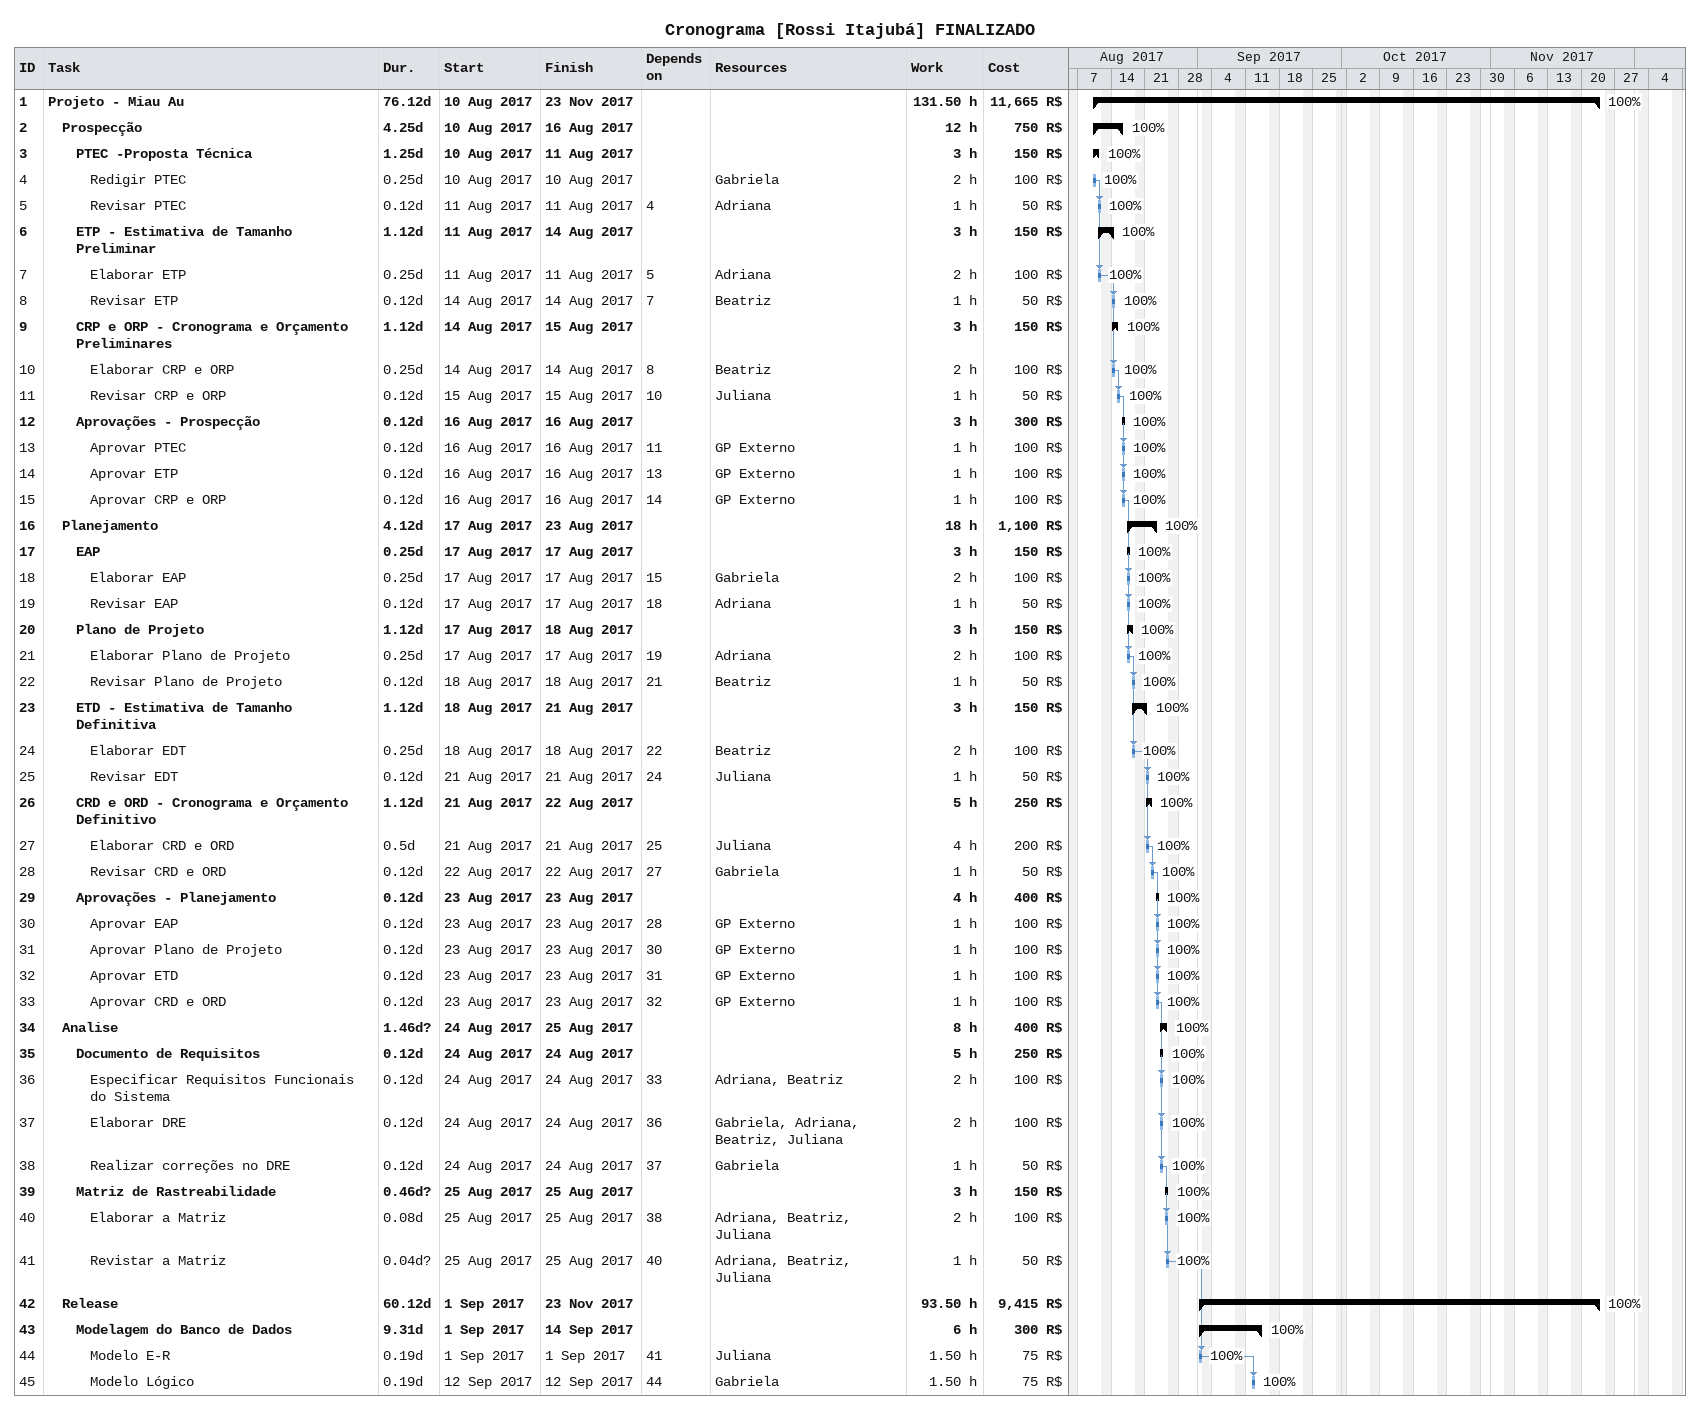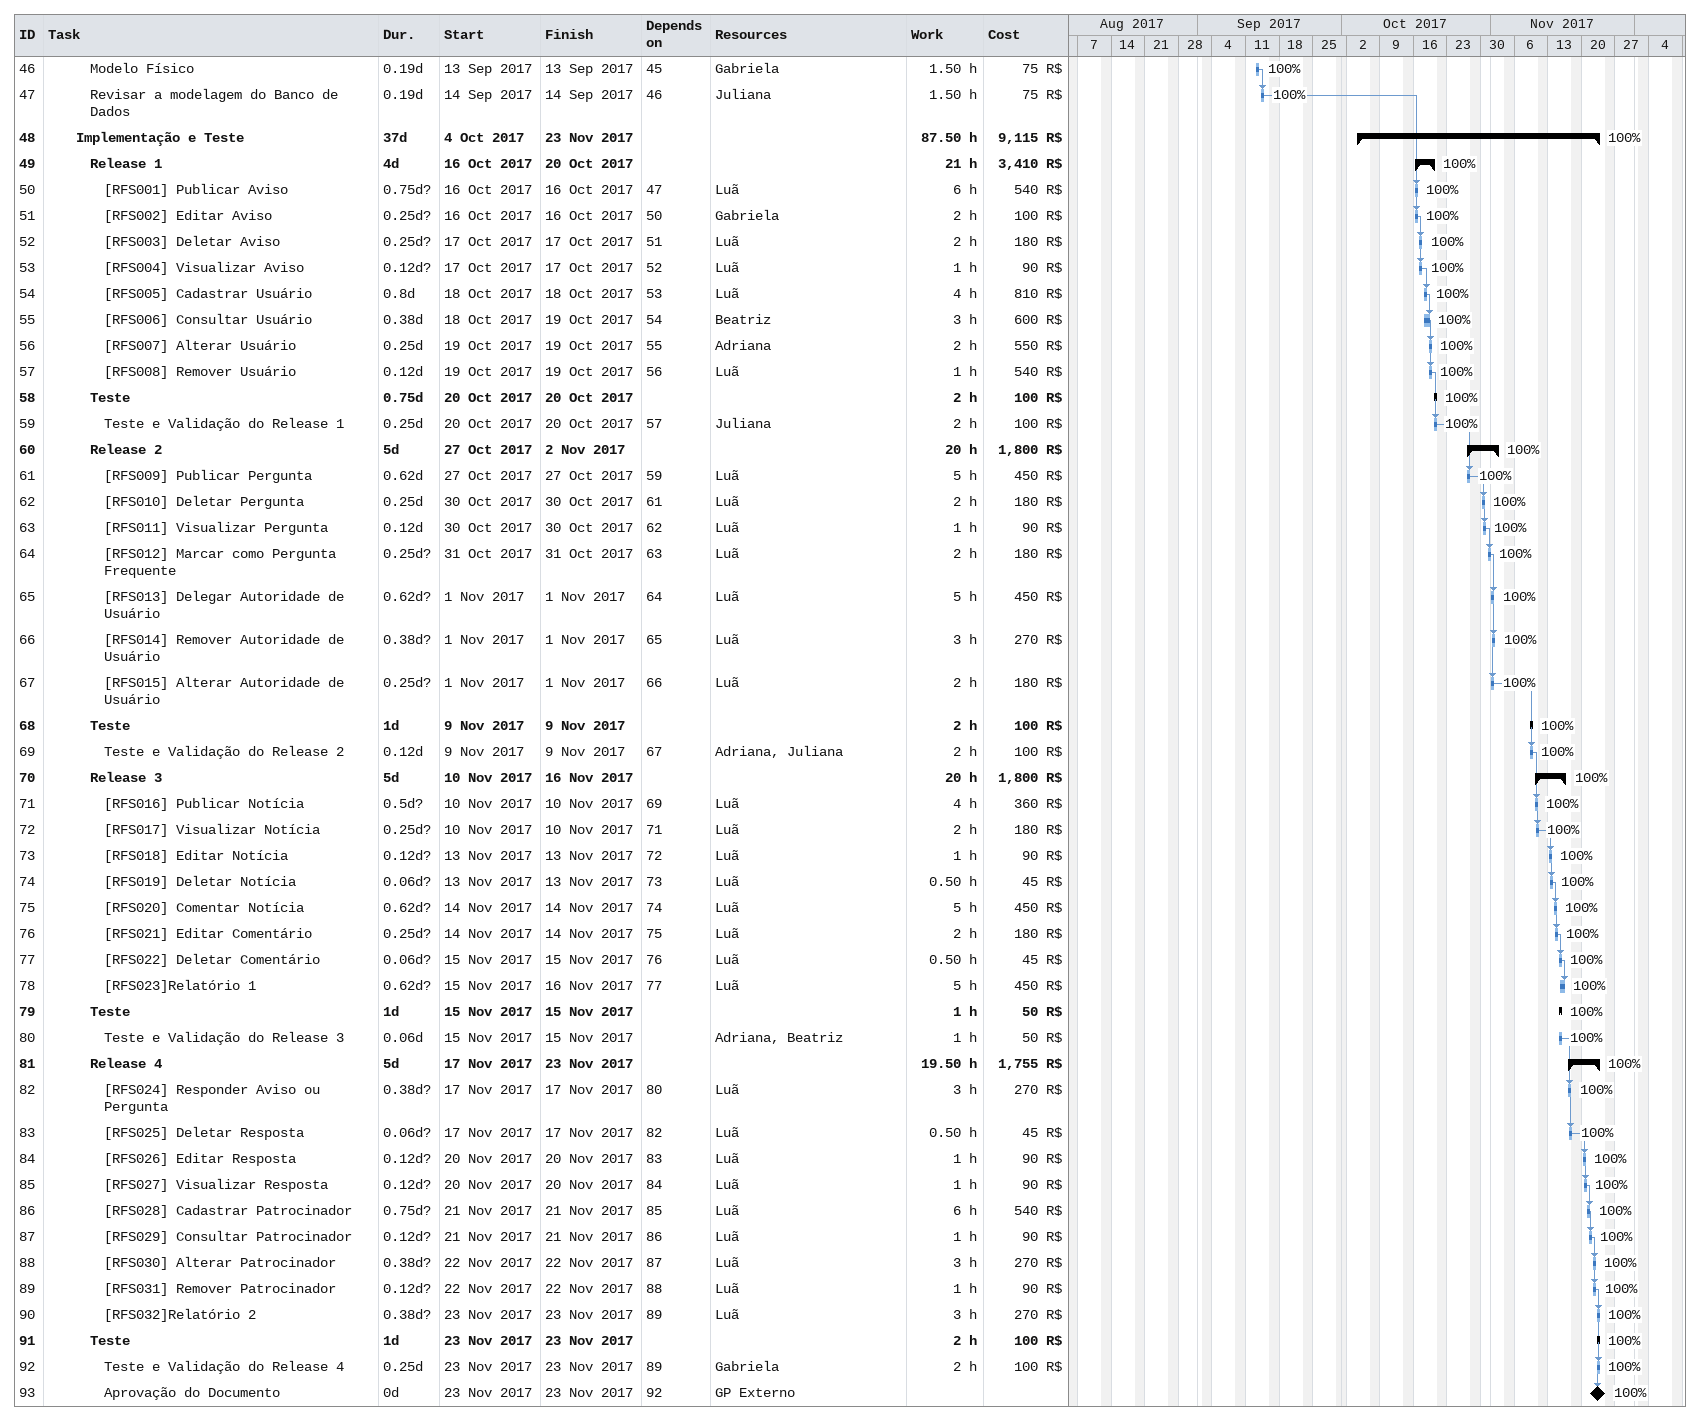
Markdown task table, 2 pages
Cronograma [Rossi Itajubá] FINALIZADO

| ID | Level | Task | Duration | Start | Finish | Predecessors | Resources | % complete | Work (h) | Cost (R$) |
|---|---|---|---|---|---|---|---|---|---|---|
| 1 | 1 | **Projeto - Miau Au** | 76.12d | 2017-08-10 | 2017-11-23 |  |  | 100 | 131.50 | 11665 |
| 2 | 2 | **Prospecção** | 4.25d | 2017-08-10 | 2017-08-16 |  |  | 100 | 12 | 750 |
| 3 | 3 | **PTEC -Proposta Técnica** | 1.25d | 2017-08-10 | 2017-08-11 |  |  | 100 | 3 | 150 |
| 4 | 4 | Redigir PTEC | 0.25d | 2017-08-10 | 2017-08-10 |  | Gabriela | 100 | 2 | 100 |
| 5 | 4 | Revisar PTEC | 0.12d | 2017-08-11 | 2017-08-11 | 4 | Adriana | 100 | 1 | 50 |
| 6 | 3 | **ETP - Estimativa de Tamanho Preliminar** | 1.12d | 2017-08-11 | 2017-08-14 |  |  | 100 | 3 | 150 |
| 7 | 4 | Elaborar ETP | 0.25d | 2017-08-11 | 2017-08-11 | 5 | Adriana | 100 | 2 | 100 |
| 8 | 4 | Revisar ETP | 0.12d | 2017-08-14 | 2017-08-14 | 7 | Beatriz | 100 | 1 | 50 |
| 9 | 3 | **CRP e ORP - Cronograma e Orçamento Preliminares** | 1.12d | 2017-08-14 | 2017-08-15 |  |  | 100 | 3 | 150 |
| 10 | 4 | Elaborar CRP e ORP | 0.25d | 2017-08-14 | 2017-08-14 | 8 | Beatriz | 100 | 2 | 100 |
| 11 | 4 | Revisar CRP e ORP | 0.12d | 2017-08-15 | 2017-08-15 | 10 | Juliana | 100 | 1 | 50 |
| 12 | 3 | **Aprovações - Prospecção** | 0.12d | 2017-08-16 | 2017-08-16 |  |  | 100 | 3 | 300 |
| 13 | 4 | Aprovar PTEC | 0.12d | 2017-08-16 | 2017-08-16 | 11 | GP Externo | 100 | 1 | 100 |
| 14 | 4 | Aprovar ETP | 0.12d | 2017-08-16 | 2017-08-16 | 13 | GP Externo | 100 | 1 | 100 |
| 15 | 4 | Aprovar CRP e ORP | 0.12d | 2017-08-16 | 2017-08-16 | 14 | GP Externo | 100 | 1 | 100 |
| 16 | 2 | **Planejamento** | 4.12d | 2017-08-17 | 2017-08-23 |  |  | 100 | 18 | 1100 |
| 17 | 3 | **EAP** | 0.25d | 2017-08-17 | 2017-08-17 |  |  | 100 | 3 | 150 |
| 18 | 4 | Elaborar EAP | 0.25d | 2017-08-17 | 2017-08-17 | 15 | Gabriela | 100 | 2 | 100 |
| 19 | 4 | Revisar EAP | 0.12d | 2017-08-17 | 2017-08-17 | 18 | Adriana | 100 | 1 | 50 |
| 20 | 3 | **Plano de Projeto** | 1.12d | 2017-08-17 | 2017-08-18 |  |  | 100 | 3 | 150 |
| 21 | 4 | Elaborar Plano de Projeto | 0.25d | 2017-08-17 | 2017-08-17 | 19 | Adriana | 100 | 2 | 100 |
| 22 | 4 | Revisar Plano de Projeto | 0.12d | 2017-08-18 | 2017-08-18 | 21 | Beatriz | 100 | 1 | 50 |
| 23 | 3 | **ETD - Estimativa de Tamanho Definitiva** | 1.12d | 2017-08-18 | 2017-08-21 |  |  | 100 | 3 | 150 |
| 24 | 4 | Elaborar EDT | 0.25d | 2017-08-18 | 2017-08-18 | 22 | Beatriz | 100 | 2 | 100 |
| 25 | 4 | Revisar EDT | 0.12d | 2017-08-21 | 2017-08-21 | 24 | Juliana | 100 | 1 | 50 |
| 26 | 3 | **CRD e ORD - Cronograma e Orçamento Definitivo** | 1.12d | 2017-08-21 | 2017-08-22 |  |  | 100 | 5 | 250 |
| 27 | 4 | Elaborar CRD e ORD | 0.5d | 2017-08-21 | 2017-08-21 | 25 | Juliana | 100 | 4 | 200 |
| 28 | 4 | Revisar CRD e ORD | 0.12d | 2017-08-22 | 2017-08-22 | 27 | Gabriela | 100 | 1 | 50 |
| 29 | 3 | **Aprovações - Planejamento** | 0.12d | 2017-08-23 | 2017-08-23 |  |  | 100 | 4 | 400 |
| 30 | 4 | Aprovar EAP | 0.12d | 2017-08-23 | 2017-08-23 | 28 | GP Externo | 100 | 1 | 100 |
| 31 | 4 | Aprovar Plano de Projeto | 0.12d | 2017-08-23 | 2017-08-23 | 30 | GP Externo | 100 | 1 | 100 |
| 32 | 4 | Aprovar ETD | 0.12d | 2017-08-23 | 2017-08-23 | 31 | GP Externo | 100 | 1 | 100 |
| 33 | 4 | Aprovar CRD e ORD | 0.12d | 2017-08-23 | 2017-08-23 | 32 | GP Externo | 100 | 1 | 100 |
| 34 | 2 | **Analise** | 1.46d? | 2017-08-24 | 2017-08-25 |  |  | 100 | 8 | 400 |
| 35 | 3 | **Documento de Requisitos** | 0.12d | 2017-08-24 | 2017-08-24 |  |  | 100 | 5 | 250 |
| 36 | 4 | Especificar Requisitos Funcionais do Sistema | 0.12d | 2017-08-24 | 2017-08-24 | 33 | Adriana, Beatriz | 100 | 2 | 100 |
| 37 | 4 | Elaborar DRE | 0.12d | 2017-08-24 | 2017-08-24 | 36 | Gabriela, Adriana, Beatriz, Juliana | 100 | 2 | 100 |
| 38 | 4 | Realizar correções no DRE | 0.12d | 2017-08-24 | 2017-08-24 | 37 | Gabriela | 100 | 1 | 50 |
| 39 | 3 | **Matriz de Rastreabilidade** | 0.46d? | 2017-08-25 | 2017-08-25 |  |  | 100 | 3 | 150 |
| 40 | 4 | Elaborar a Matriz | 0.08d | 2017-08-25 | 2017-08-25 | 38 | Adriana, Beatriz, Juliana | 100 | 2 | 100 |
| 41 | 4 | Revistar a Matriz | 0.04d? | 2017-08-25 | 2017-08-25 | 40 | Adriana, Beatriz, Juliana | 100 | 1 | 50 |
| 42 | 2 | **Release** | 60.12d | 2017-09-01 | 2017-11-23 |  |  | 100 | 93.50 | 9415 |
| 43 | 3 | **Modelagem do Banco de Dados** | 9.31d | 2017-09-01 | 2017-09-14 |  |  | 100 | 6 | 300 |
| 44 | 4 | Modelo E-R | 0.19d | 2017-09-01 | 2017-09-01 | 41 | Juliana | 100 | 1.50 | 75 |
| 45 | 4 | Modelo Lógico | 0.19d | 2017-09-12 | 2017-09-12 | 44 | Gabriela | 100 | 1.50 | 75 |
| 46 | 4 | Modelo Físico | 0.19d | 2017-09-13 | 2017-09-13 | 45 | Gabriela | 100 | 1.50 | 75 |
| 47 | 4 | Revisar a modelagem do Banco de Dados | 0.19d | 2017-09-14 | 2017-09-14 | 46 | Juliana | 100 | 1.50 | 75 |
| 48 | 3 | **Implementação e Teste** | 37d | 2017-10-04 | 2017-11-23 |  |  | 100 | 87.50 | 9115 |
| 49 | 4 | **Release 1** | 4d | 2017-10-16 | 2017-10-20 |  |  | 100 | 21 | 3410 |
| 50 | 5 | [RFS001] Publicar Aviso | 0.75d? | 2017-10-16 | 2017-10-16 | 47 | Luã | 100 | 6 | 540 |
| 51 | 5 | [RFS002] Editar Aviso | 0.25d? | 2017-10-16 | 2017-10-16 | 50 | Gabriela | 100 | 2 | 100 |
| 52 | 5 | [RFS003] Deletar Aviso | 0.25d? | 2017-10-17 | 2017-10-17 | 51 | Luã | 100 | 2 | 180 |
| 53 | 5 | [RFS004] Visualizar Aviso | 0.12d? | 2017-10-17 | 2017-10-17 | 52 | Luã | 100 | 1 | 90 |
| 54 | 5 | [RFS005] Cadastrar Usuário | 0.8d | 2017-10-18 | 2017-10-18 | 53 | Luã | 100 | 4 | 810 |
| 55 | 5 | [RFS006] Consultar Usuário | 0.38d | 2017-10-18 | 2017-10-19 | 54 | Beatriz | 100 | 3 | 600 |
| 56 | 5 | [RFS007] Alterar Usuário | 0.25d | 2017-10-19 | 2017-10-19 | 55 | Adriana | 100 | 2 | 550 |
| 57 | 5 | [RFS008] Remover Usuário | 0.12d | 2017-10-19 | 2017-10-19 | 56 | Luã | 100 | 1 | 540 |
| 58 | 4 | **Teste** | 0.75d | 2017-10-20 | 2017-10-20 |  |  | 100 | 2 | 100 |
| 59 | 5 | Teste e Validação do Release 1 | 0.25d | 2017-10-20 | 2017-10-20 | 57 | Juliana | 100 | 2 | 100 |
| 60 | 4 | **Release 2** | 5d | 2017-10-27 | 2017-11-02 |  |  | 100 | 20 | 1800 |
| 61 | 5 | [RFS009] Publicar Pergunta | 0.62d | 2017-10-27 | 2017-10-27 | 59 | Luã | 100 | 5 | 450 |
| 62 | 5 | [RFS010] Deletar Pergunta | 0.25d | 2017-10-30 | 2017-10-30 | 61 | Luã | 100 | 2 | 180 |
| 63 | 5 | [RFS011] Visualizar Pergunta | 0.12d | 2017-10-30 | 2017-10-30 | 62 | Luã | 100 | 1 | 90 |
| 64 | 5 | [RFS012] Marcar como Pergunta Frequente | 0.25d? | 2017-10-31 | 2017-10-31 | 63 | Luã | 100 | 2 | 180 |
| 65 | 5 | [RFS013] Delegar Autoridade de Usuário | 0.62d? | 2017-11-01 | 2017-11-01 | 64 | Luã | 100 | 5 | 450 |
| 66 | 5 | [RFS014] Remover Autoridade de Usuário | 0.38d? | 2017-11-01 | 2017-11-01 | 65 | Luã | 100 | 3 | 270 |
| 67 | 5 | [RFS015] Alterar Autoridade de Usuário | 0.25d? | 2017-11-01 | 2017-11-01 | 66 | Luã | 100 | 2 | 180 |
| 68 | 4 | **Teste** | 1d | 2017-11-09 | 2017-11-09 |  |  | 100 | 2 | 100 |
| 69 | 5 | Teste e Validação do Release 2 | 0.12d | 2017-11-09 | 2017-11-09 | 67 | Adriana, Juliana | 100 | 2 | 100 |
| 70 | 4 | **Release 3** | 5d | 2017-11-10 | 2017-11-16 |  |  | 100 | 20 | 1800 |
| 71 | 5 | [RFS016] Publicar Notícia | 0.5d? | 2017-11-10 | 2017-11-10 | 69 | Luã | 100 | 4 | 360 |
| 72 | 5 | [RFS017] Visualizar Notícia | 0.25d? | 2017-11-10 | 2017-11-10 | 71 | Luã | 100 | 2 | 180 |
| 73 | 5 | [RFS018] Editar Notícia | 0.12d? | 2017-11-13 | 2017-11-13 | 72 | Luã | 100 | 1 | 90 |
| 74 | 5 | [RFS019] Deletar Notícia | 0.06d? | 2017-11-13 | 2017-11-13 | 73 | Luã | 100 | 0.50 | 45 |
| 75 | 5 | [RFS020] Comentar Notícia | 0.62d? | 2017-11-14 | 2017-11-14 | 74 | Luã | 100 | 5 | 450 |
| 76 | 5 | [RFS021] Editar Comentário | 0.25d? | 2017-11-14 | 2017-11-14 | 75 | Luã | 100 | 2 | 180 |
| 77 | 5 | [RFS022] Deletar Comentário | 0.06d? | 2017-11-15 | 2017-11-15 | 76 | Luã | 100 | 0.50 | 45 |
| 78 | 5 | [RFS023]Relatório 1 | 0.62d? | 2017-11-15 | 2017-11-16 | 77 | Luã | 100 | 5 | 450 |
| 79 | 4 | **Teste** | 1d | 2017-11-15 | 2017-11-15 |  |  | 100 | 1 | 50 |
| 80 | 5 | Teste e Validação do Release 3 | 0.06d | 2017-11-15 | 2017-11-15 |  | Adriana, Beatriz | 100 | 1 | 50 |
| 81 | 4 | **Release 4** | 5d | 2017-11-17 | 2017-11-23 |  |  | 100 | 19.50 | 1755 |
| 82 | 5 | [RFS024] Responder Aviso ou Pergunta | 0.38d? | 2017-11-17 | 2017-11-17 | 80 | Luã | 100 | 3 | 270 |
| 83 | 5 | [RFS025] Deletar Resposta | 0.06d? | 2017-11-17 | 2017-11-17 | 82 | Luã | 100 | 0.50 | 45 |
| 84 | 5 | [RFS026] Editar Resposta | 0.12d? | 2017-11-20 | 2017-11-20 | 83 | Luã | 100 | 1 | 90 |
| 85 | 5 | [RFS027] Visualizar Resposta | 0.12d? | 2017-11-20 | 2017-11-20 | 84 | Luã | 100 | 1 | 90 |
| 86 | 5 | [RFS028] Cadastrar Patrocinador | 0.75d? | 2017-11-21 | 2017-11-21 | 85 | Luã | 100 | 6 | 540 |
| 87 | 5 | [RFS029] Consultar Patrocinador | 0.12d? | 2017-11-21 | 2017-11-21 | 86 | Luã | 100 | 1 | 90 |
| 88 | 5 | [RFS030] Alterar Patrocinador | 0.38d? | 2017-11-22 | 2017-11-22 | 87 | Luã | 100 | 3 | 270 |
| 89 | 5 | [RFS031] Remover Patrocinador | 0.12d? | 2017-11-22 | 2017-11-22 | 88 | Luã | 100 | 1 | 90 |
| 90 | 5 | [RFS032]Relatório 2 | 0.38d? | 2017-11-23 | 2017-11-23 | 89 | Luã | 100 | 3 | 270 |
| 91 | 4 | **Teste** | 1d | 2017-11-23 | 2017-11-23 |  |  | 100 | 2 | 100 |
| 92 | 5 | Teste e Validação do Release 4 | 0.25d | 2017-11-23 | 2017-11-23 | 89 | Gabriela | 100 | 2 | 100 |
| 93 | 5 | Aprovação do Documento | 0d | 2017-11-23 | 2017-11-23 | 92 | GP Externo | 100 |  |  |
